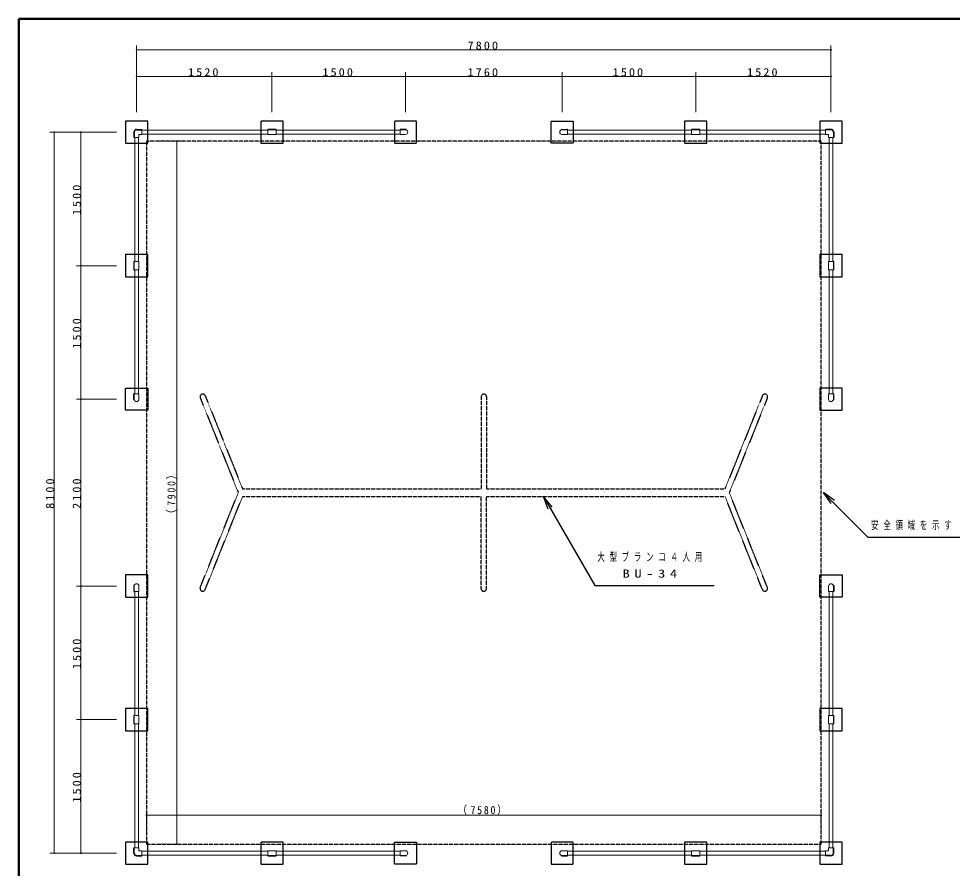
# Model space of a CAD drawing. Units: millimetres at full size. Extents: x -19540 to 0, y -3090 to 13350.
# Drawn here: x -19250 to -8762, y 3804 to 13350 of the extents above; entities that cross this region are included whole.
import ezdxf

# ---------------------------------------------------------------- set-up
doc = ezdxf.new("R2010")
doc.units = ezdxf.units.MM
doc.linetypes.add('USER3', pattern=[8, 3, -1, 1, -1, 1, -1])
doc.linetypes.add('USER4', pattern=[8, 5, -3])
for name, color, linetype, lineweight in [('A3図枠', 7, 'Continuous', 25), ('線', 2, 'Continuous', 25), ('補助', 2, 'Continuous', 13)]:
    doc.layers.add(name, color=color, linetype=linetype, lineweight=lineweight)
doc.styles.add('ＭＳ ゴシック', font='')
doc.styles.get('ＭＳ ゴシック').set_extended_font_data('MS Gothic')

# ---------------------------------------------------------------- blocks, each defined once
blk = doc.blocks.new('dimension_origin')
at = {"color": 0, "linetype": 'Continuous', "lineweight": -2}
blk.add_circle((0, 0), 1.25, dxfattribs=at)

msp = doc.modelspace()

# ---------------------------------------------------------------- linework, layer by layer
at = {"layer": 'A3図枠', "lineweight": 50}
for p, q in [((-19250, 13350), (-19250, 0)), ((0, 13350), (-19250, 13350))]:
    msp.add_line(p, q, dxfattribs=at)
at = {"layer": '線'}
for p, q in [((-17955.5, 12075), (-17955.5, 12017)), ((-17951.5, 12075), (-17951.5, 12015)), ((-17925, 12105.5), (-17867, 12105.5)), ((-17925, 12101.5), (-17865, 12101.5)), ((-16361, 12105.5), (-16449, 12105.5)), ((-14900, 12105.5), (-14963, 12105.5)), ((-14898, 12103.5), (-14898, 12100.559)), ((-13152, 12103.5), (-13152, 12100.559)), ((-13150, 12105.5), (-13087, 12105.5)), ((-11601, 12105.5), (-11689, 12105.5)), ((-10125, 12101.5), (-10185, 12101.5)), ((-10125, 12105.5), (-10183, 12105.5)), ((-10098.5, 12075), (-10098.5, 12015)), ((-10094.5, 12075), (-10094.5, 12017)), ((-17955.5, 10619), (-17955.5, 10531)), ((-10094.5, 10531), (-10094.5, 10619)), ((-17955.5, 9070), (-17955.5, 9133)), ((-10094.5, 9070), (-10094.5, 9133)), ((-17953.5, 9068), (-17950.559, 9068)), ((-10096.5, 9068), (-10099.441, 9068)), ((-17955.5, 6980), (-17955.5, 6917)), ((-17953.5, 6982), (-17950.559, 6982)), ((-10096.5, 6982), (-10099.441, 6982)), ((-10094.5, 6980), (-10094.5, 6917)), ((-17955.5, 5519), (-17955.5, 5431)), ((-10094.5, 5431), (-10094.5, 5519)), ((-17955.5, 3975), (-17955.5, 4033)), ((-17951.5, 3975), (-17951.5, 4035)), ((-10098.5, 3975), (-10098.5, 4035)), ((-10094.5, 3975), (-10094.5, 4033)), ((-17925, 3948.5), (-17865, 3948.5)), ((-17925, 3944.5), (-17867, 3944.5)), ((-16449, 3944.5), (-16361, 3944.5)), ((-14900, 3944.5), (-14963, 3944.5)), ((-14898, 3946.5), (-14898, 3949.441)), ((-13152, 3946.5), (-13152, 3949.441)), ((-13150, 3944.5), (-13087, 3944.5)), ((-11689, 3944.5), (-11601, 3944.5)), ((-10125, 3948.5), (-10185, 3948.5)), ((-10125, 3944.5), (-10183, 3944.5))]:
    msp.add_line(p, q, dxfattribs=at)
at = {"layer": '線', "color": 7, "lineweight": 13}
for p, q in [((-17865, 12103.5), (-17865, 12050.5)), ((-17865, 12096.35), (-16451, 12096.35)), ((-16451, 12103.5), (-16451, 12050.5)), ((-16361, 12101.5), (-16449, 12101.5)), ((-16359, 12103.5), (-16359, 12050.5)), ((-16359, 12096.35), (-14965, 12096.35)), ((-14965, 12103.5), (-14965, 12050.5)), ((-14905, 12101.5), (-14965, 12101.5)), ((-13145, 12101.5), (-13085, 12101.5)), ((-13085, 12103.5), (-13085, 12050.5)), ((-11691, 12096.35), (-13085, 12096.35)), ((-11691, 12103.5), (-11691, 12050.5)), ((-11601, 12101.5), (-11689, 12101.5)), ((-11599, 12103.5), (-11599, 12050.5)), ((-10185, 12096.35), (-11599, 12096.35)), ((-10185, 12103.5), (-10185, 12050.5)), ((-17953.5, 12015), (-17900.5, 12015)), ((-17946.35, 10621), (-17946.35, 12015)), ((-17903.65, 10621), (-17903.65, 12015)), ((-17898.5, 12046.5), (-17898.5, 12017)), ((-17896.5, 12048.5), (-17867, 12048.5)), ((-17865, 12053.65), (-16451, 12053.65)), ((-16361, 12048.5), (-16449, 12048.5)), ((-16359, 12053.65), (-14965, 12053.65)), ((-14905, 12048.5), (-14963, 12048.5)), ((-13145, 12048.5), (-13087, 12048.5)), ((-11691, 12053.65), (-13085, 12053.65)), ((-11601, 12048.5), (-11689, 12048.5)), ((-10185, 12053.65), (-11599, 12053.65)), ((-10153.5, 12048.5), (-10183, 12048.5)), ((-10151.5, 12046.5), (-10151.5, 12017)), ((-10096.5, 12015), (-10149.5, 12015)), ((-10146.35, 10621), (-10146.35, 12015)), ((-10103.65, 10621), (-10103.65, 12015)), ((-17953.5, 10621), (-17900.5, 10621)), ((-17951.5, 10619), (-17951.5, 10531)), ((-17898.5, 10619), (-17898.5, 10531)), ((-10151.5, 10531), (-10151.5, 10619)), ((-10096.5, 10621), (-10149.5, 10621)), ((-10098.5, 10531), (-10098.5, 10619)), ((-17953.5, 10529), (-17900.5, 10529)), ((-17946.35, 9135), (-17946.35, 10529)), ((-17903.65, 9135), (-17903.65, 10529)), ((-10096.5, 10529), (-10149.5, 10529)), ((-10146.35, 9135), (-10146.35, 10529)), ((-10103.65, 9135), (-10103.65, 10529)), ((-17953.5, 9135), (-17900.5, 9135)), ((-17951.5, 9075), (-17951.5, 9135)), ((-17898.5, 9075), (-17898.5, 9133)), ((-10151.5, 9075), (-10151.5, 9133)), ((-10096.5, 9135), (-10149.5, 9135)), ((-10098.5, 9075), (-10098.5, 9135)), ((-17951.5, 6975), (-17951.5, 6915)), ((-17898.5, 6975), (-17898.5, 6917)), ((-10151.5, 6975), (-10151.5, 6917)), ((-10098.5, 6975), (-10098.5, 6915)), ((-17953.5, 6915), (-17900.5, 6915)), ((-17946.35, 6915), (-17946.35, 5521)), ((-17903.65, 6915), (-17903.65, 5521)), ((-10096.5, 6915), (-10149.5, 6915)), ((-10146.35, 6915), (-10146.35, 5521)), ((-10103.65, 6915), (-10103.65, 5521)), ((-17953.5, 5521), (-17900.5, 5521)), ((-17951.5, 5519), (-17951.5, 5431)), ((-17898.5, 5519), (-17898.5, 5431)), ((-10151.5, 5431), (-10151.5, 5519)), ((-10096.5, 5521), (-10149.5, 5521)), ((-10098.5, 5431), (-10098.5, 5519)), ((-17953.5, 5429), (-17900.5, 5429)), ((-17946.35, 5429), (-17946.35, 4035)), ((-17903.65, 5429), (-17903.65, 4035)), ((-10096.5, 5429), (-10149.5, 5429)), ((-10146.35, 5429), (-10146.35, 4035)), ((-10103.65, 5429), (-10103.65, 4035)), ((-17953.5, 4035), (-17900.5, 4035)), ((-17898.5, 4003.5), (-17898.5, 4033)), ((-17896.5, 4001.5), (-17867, 4001.5)), ((-17865, 3946.5), (-17865, 3999.5)), ((-17865, 3996.35), (-16451, 3996.35)), ((-16451, 3946.5), (-16451, 3999.5)), ((-16449, 4001.5), (-16361, 4001.5)), ((-16359, 3946.5), (-16359, 3999.5)), ((-16359, 3996.35), (-14965, 3996.35)), ((-14965, 3946.5), (-14965, 3999.5)), ((-14905, 4001.5), (-14963, 4001.5)), ((-13145, 4001.5), (-13087, 4001.5)), ((-13085, 3946.5), (-13085, 3999.5)), ((-11691, 3996.35), (-13085, 3996.35)), ((-11691, 3946.5), (-11691, 3999.5)), ((-11689, 4001.5), (-11601, 4001.5)), ((-11599, 3946.5), (-11599, 3999.5)), ((-10185, 3996.35), (-11599, 3996.35)), ((-10185, 3946.5), (-10185, 3999.5)), ((-10153.5, 4001.5), (-10183, 4001.5)), ((-10151.5, 4003.5), (-10151.5, 4033)), ((-10096.5, 4035), (-10149.5, 4035)), ((-17865, 3953.65), (-16451, 3953.65)), ((-16449, 3948.5), (-16361, 3948.5)), ((-16359, 3953.65), (-14965, 3953.65)), ((-14905, 3948.5), (-14965, 3948.5)), ((-13145, 3948.5), (-13085, 3948.5)), ((-11691, 3953.65), (-13085, 3953.65)), ((-11689, 3948.5), (-11601, 3948.5)), ((-10185, 3953.65), (-11599, 3953.65))]:
    msp.add_line(p, q, dxfattribs=at)
at = {"layer": '線', "linetype": 'USER3'}
for p, q in [((-17210.519, 9090.388), (-16782.707, 8025)), ((-17154.376, 9112.933), (-16735.401, 8069.55)), ((-14055.25, 9101.661), (-14055.25, 8069.55)), ((-13994.75, 9101.661), (-13994.75, 8069.55)), ((-10895.624, 9112.933), (-11314.599, 8069.55)), ((-10839.481, 9090.388), (-11267.293, 8025)), ((-17210.519, 6959.612), (-16782.707, 8025)), ((-17154.376, 6937.067), (-16735.401, 7980.45)), ((-16735.401, 8069.55), (-14055.25, 8069.55)), ((-16735.401, 7980.45), (-14055.25, 7980.45)), ((-14055.25, 6948.339), (-14055.25, 7980.45)), ((-13994.75, 8069.55), (-11314.599, 8069.55)), ((-13994.75, 7980.45), (-11314.599, 7980.45)), ((-13994.75, 6948.339), (-13994.75, 7980.45)), ((-10895.624, 6937.067), (-11314.599, 7980.45)), ((-10839.481, 6959.612), (-11267.293, 8025))]:
    msp.add_line(p, q, dxfattribs=at)
at = {"layer": '線', "color": 4, "linetype": 'USER4'}
for points in [[(-18050, 11950), (-17800, 11950), (-17800, 12200), (-18050, 12200)], [(-16530, 11950), (-16280, 11950), (-16280, 12200), (-16530, 12200)], [(-15030, 11950), (-14780, 11950), (-14780, 12200), (-15030, 12200)], [(-13270, 12200), (-13020, 12200), (-13020, 11950), (-13270, 11950)], [(-11770, 11950), (-11520, 11950), (-11520, 12200), (-11770, 12200)], [(-10250, 11950), (-10000, 11950), (-10000, 12200), (-10250, 12200)], [(-18050, 10450), (-17800, 10450), (-17800, 10700), (-18050, 10700)], [(-10250, 10450), (-10000, 10450), (-10000, 10700), (-10250, 10700)], [(-18050, 9200), (-17800, 9200), (-17800, 8950), (-18050, 8950)], [(-10250, 8950), (-10000, 8950), (-10000, 9200), (-10250, 9200)], [(-18050, 6850), (-17800, 6850), (-17800, 7100), (-18050, 7100)], [(-10250, 7100), (-10000, 7100), (-10000, 6850), (-10250, 6850)], [(-18050, 5350), (-17800, 5350), (-17800, 5600), (-18050, 5600)], [(-10250, 5350), (-10000, 5350), (-10000, 5600), (-10250, 5600)], [(-18050, 3850), (-17800, 3850), (-17800, 4100), (-18050, 4100)], [(-16530, 3850), (-16280, 3850), (-16280, 4100), (-16530, 4100)], [(-15030, 4100), (-14780, 4100), (-14780, 3850), (-15030, 3850)], [(-13270, 3850), (-13020, 3850), (-13020, 4100), (-13270, 4100)], [(-11770, 3850), (-11520, 3850), (-11520, 4100), (-11770, 4100)], [(-10250, 3850), (-10000, 3850), (-10000, 4100), (-10250, 4100)]]:
    msp.add_lwpolyline(points, close=True, dxfattribs=at)
at = {"layer": '線', "linetype": 'USER3'}
msp.add_lwpolyline([(-17815, 4075), (-10235, 4075), (-10235, 11975), (-17815, 11975)], close=True, dxfattribs=at)
at = {"layer": '線'}
for centre, radius, start, end in [((-17925, 12075), 30.5, 90, 180), ((-17925, 12075), 26.5, 90, 180), ((-16449, 12103.5), 2, 90, 180), ((-16361, 12103.5), 2, 0, 90), ((-14963, 12103.5), 2, 90, 180), ((-14900, 12103.5), 2, 0, 90), ((-13150, 12103.5), 2, 90, 180), ((-13087, 12103.5), 2, 0, 90), ((-11689, 12103.5), 2, 90, 180), ((-11601, 12103.5), 2, 0, 90), ((-10125, 12075), 30.5, 0, 90), ((-10125, 12075), 26.5, 0, 90), ((-17953.5, 10619), 2, 90, 180), ((-10096.5, 10619), 2, 0, 90), ((-17953.5, 10531), 2, 180, 270), ((-10096.5, 10531), 2, 270, 0), ((-17953.5, 9133), 2, 90, 180), ((-10096.5, 9133), 2, 0, 90), ((-17953.5, 9070), 2, 180, 270), ((-10096.5, 9070), 2, 270, 0), ((-17953.5, 6980), 2, 90, 180), ((-10096.5, 6980), 2, 0, 90), ((-17953.5, 6917), 2, 180, 270), ((-10096.5, 6917), 2, 270, 0), ((-17953.5, 5519), 2, 90, 180), ((-10096.5, 5519), 2, 0, 90), ((-17953.5, 5431), 2, 180, 270), ((-10096.5, 5431), 2, 270, 0), ((-17925, 3975), 30.5, 180, 270), ((-17925, 3975), 26.5, 180, 270), ((-16449, 3946.5), 2, 180, 270), ((-16361, 3946.5), 2, 270, 0), ((-14963, 3946.5), 2, 180, 270), ((-14900, 3946.5), 2, 270, 0), ((-13150, 3946.5), 2, 180, 270), ((-13087, 3946.5), 2, 270, 0), ((-11689, 3946.5), 2, 180, 270), ((-11601, 3946.5), 2, 270, 0), ((-10125, 3975), 30.5, 270, 0), ((-10125, 3975), 26.5, 270, 0)]:
    msp.add_arc(centre, radius, start, end, dxfattribs=at)
at = {"layer": '線', "color": 7, "lineweight": 13}
for centre, radius, start, end in [((-17867, 12103.5), 2, 0, 90), ((-16449, 12099.5), 2, 90, 180), ((-16361, 12099.5), 2, 0, 90), ((-14905, 12075), 26.5, 270, 90), ((-13145, 12075), 26.5, 90, 270), ((-11689, 12099.5), 2, 90, 180), ((-11601, 12099.5), 2, 0, 90), ((-10183, 12103.5), 2, 90, 180), ((-17953.5, 12017), 2, 180, 270), ((-17900.5, 12017), 2, 270, 0), ((-17896.5, 12046.5), 2, 90, 180), ((-17867, 12050.5), 2, 270, 0), ((-16449, 12050.5), 2, 180, 270), ((-16361, 12050.5), 2, 270, 0), ((-14963, 12050.5), 2, 180, 270), ((-13087, 12050.5), 2, 270, 0), ((-11689, 12050.5), 2, 180, 270), ((-11601, 12050.5), 2, 270, 0), ((-10183, 12050.5), 2, 180, 270), ((-10153.5, 12046.5), 2, 0, 90), ((-10149.5, 12017), 2, 180, 270), ((-10096.5, 12017), 2, 270, 0), ((-17949.5, 10619), 2, 90, 180), ((-17900.5, 10619), 2, 0, 90), ((-10149.5, 10619), 2, 90, 180), ((-10100.5, 10619), 2, 0, 90), ((-17949.5, 10531), 2, 180, 270), ((-17900.5, 10531), 2, 270, 0), ((-10149.5, 10531), 2, 180, 270), ((-10100.5, 10531), 2, 270, 0), ((-17900.5, 9133), 2, 0, 90), ((-10149.5, 9133), 2, 90, 180), ((-17925, 9075), 26.5, 180, 0), ((-10125, 9075), 26.5, 180, 0), ((-17925, 6975), 26.5, 0, 180), ((-10125, 6975), 26.5, 0, 180), ((-17900.5, 6917), 2, 270, 0), ((-10149.5, 6917), 2, 180, 270), ((-17949.5, 5519), 2, 90, 180), ((-17900.5, 5519), 2, 0, 90), ((-10149.5, 5519), 2, 90, 180), ((-10100.5, 5519), 2, 0, 90), ((-17949.5, 5431), 2, 180, 270), ((-17900.5, 5431), 2, 270, 0), ((-10149.5, 5431), 2, 180, 270), ((-10100.5, 5431), 2, 270, 0), ((-17953.5, 4033), 2, 90, 180), ((-17900.5, 4033), 2, 0, 90), ((-17896.5, 4003.5), 2, 180, 270), ((-17867, 3999.5), 2, 0, 90), ((-16449, 3999.5), 2, 90, 180), ((-16361, 3999.5), 2, 0, 90), ((-14963, 3999.5), 2, 90, 180), ((-14905, 3975), 26.5, 270, 90), ((-13145, 3975), 26.5, 90, 270), ((-13087, 3999.5), 2, 0, 90), ((-11689, 3999.5), 2, 90, 180), ((-11601, 3999.5), 2, 0, 90), ((-10183, 3999.5), 2, 90, 180), ((-10153.5, 4003.5), 2, 270, 0), ((-10149.5, 4033), 2, 90, 180), ((-10096.5, 4033), 2, 0, 90), ((-17867, 3946.5), 2, 270, 0), ((-16449, 3950.5), 2, 180, 270), ((-16361, 3950.5), 2, 270, 0), ((-11689, 3950.5), 2, 180, 270), ((-11601, 3950.5), 2, 270, 0), ((-10183, 3946.5), 2, 180, 270)]:
    msp.add_arc(centre, radius, start, end, dxfattribs=at)
at = {"layer": '線', "linetype": 'USER3'}
for centre, start, end in [((-17182.448, 9101.661), 21.87817, 201.87817), ((-14025, 9101.661), 0, 180), ((-10867.552, 9101.661), 338.12183, 158.12183), ((-17182.448, 6948.339), 158.12183, 338.12183), ((-14025, 6948.339), 180, 0), ((-10867.552, 6948.339), 201.87817, 21.87817)]:
    msp.add_arc(centre, 30.25, start, end, dxfattribs=at)
at = {"layer": '補助'}
for p, q in [((-17925, 12300), (-17925, 13050)), ((-10125, 12300), (-10125, 13050)), ((-17925, 13000), (-10125, 13000)), ((-17925, 12300), (-17925, 12750)), ((-17925, 12700), (-16405, 12700)), ((-16405, 12300), (-16405, 12750)), ((-16405, 12300), (-16405, 12750)), ((-16405, 12700), (-14905, 12700)), ((-14905, 12300), (-14905, 12750)), ((-14905, 12300), (-14905, 12750)), ((-14905, 12700), (-13145, 12700)), ((-13145, 12300), (-13145, 12750)), ((-13145, 12300), (-13145, 12750)), ((-13145, 12700), (-11645, 12700)), ((-11645, 12300), (-11645, 12750)), ((-11645, 12300), (-11645, 12750)), ((-11645, 12700), (-10125, 12700)), ((-10125, 12300), (-10125, 12750)), ((-18150, 12075), (-18900, 12075)), ((-18850, 3975), (-18850, 12075)), ((-18150, 12075), (-18600, 12075)), ((-18550, 10575), (-18550, 12075)), ((-17675, 11975), (-17425, 11975)), ((-17475, 11975), (-17475, 4075)), ((-18150, 10575), (-18600, 10575)), ((-18150, 10575), (-18600, 10575)), ((-18550, 9075), (-18550, 10575)), ((-18150, 9075), (-18600, 9075)), ((-18150, 9075), (-18600, 9075)), ((-18550, 6975), (-18550, 9075)), ((-18150, 6975), (-18600, 6975)), ((-18150, 6975), (-18600, 6975)), ((-18550, 5475), (-18550, 6975)), ((-18150, 5475), (-18600, 5475)), ((-18150, 5475), (-18600, 5475)), ((-18550, 3975), (-18550, 5475)), ((-17815, 4200), (-17815, 4450)), ((-10235, 4200), (-10235, 4450)), ((-17815, 4400), (-10235, 4400)), ((-17675, 4075), (-17425, 4075)), ((-18150, 3975), (-18900, 3975)), ((-18150, 3975), (-18600, 3975))]:
    msp.add_line(p, q, dxfattribs=at)
at = {"layer": '補助', "lineweight": 25}
for p, q in [((-13301.325, 7838.046), (-13354.675, 7980.45)), ((-13258.024, 7863.046), (-13354.675, 7980.45)), ((-13354.675, 7980.45), (-13279.675, 7850.546)), ((-10121.612, 7901.256), (-10210, 8025)), ((-10086.256, 7936.612), (-10210, 8025)), ((-10210, 8025), (-10103.934, 7918.934)), ((-10103.934, 7918.934), (-9710, 7525)), ((-13279.675, 7850.546), (-12777.324, 6980.45)), ((-9710, 7525), (-9660, 7525)), ((-9660, 7525), (-8561.304, 7525)), ((-12777.324, 6980.45), (-12727.324, 6980.45)), ((-12727.324, 6980.45), (-11436.159, 6980.45))]:
    msp.add_line(p, q, dxfattribs=at)

# ---------------------------------------------------------------- block references
at = {"layer": '補助', "xscale": 3.33, "yscale": 3.33}
for p in [(-17925, 13000), (-17925, 12700), (-16405, 12700), (-14905, 12700), (-13145, 12700), (-11645, 12700), (-17815, 4400)]:
    msp.add_blockref('dimension_origin', p, dxfattribs=at)
for p, rotation in [((-10125, 13000), 180), ((-16405, 12700), 180), ((-14905, 12700), 180), ((-13145, 12700), 180), ((-11645, 12700), 180), ((-10125, 12700), 180), ((-18850, 12075), 270), ((-18550, 12075), 270), ((-17475, 11975), 270), ((-18550, 10575), 90), ((-18550, 10575), 270), ((-18550, 9075), 90), ((-18550, 9075), 270), ((-18550, 6975), 90), ((-18550, 6975), 270), ((-18550, 5475), 90), ((-18550, 5475), 270), ((-10235, 4400), 180), ((-17475, 4075), 90), ((-18850, 3975), 90), ((-18550, 3975), 90)]:
    msp.add_blockref('dimension_origin', p, dxfattribs=dict(at, rotation=rotation))

# ---------------------------------------------------------------- texts
at = {"layer": '補助', "char_height": 91.64, "style": 'ＭＳ ゴシック'}
for s, insert, attachment_point in [('\\T1.33;\\W1.1;7800', (-14025, 13001), 8), ('\\T1.33;\\W1.1;1520', (-17165, 12701), 8), ('\\T1.33;\\W1.1;1500', (-15655, 12701), 8), ('\\T1.33;\\W1.1;1760', (-14025, 12701), 8), ('\\T1.33;\\W1.1;1500', (-12395, 12701), 8), ('\\T1.33;\\W1.1;1520', (-10885, 12701), 8), ('\\T1.64;\\W0.65;安全領域を示す', (-9673.75, 7706.25), 1), ('\\T1.64;\\W0.65;大型ブランコ４人用', (-12133.574, 7349.2), 2), ('\\T1.64;\\W1.3;BU-34', (-12133.574, 7161.7), 2), ('\\T1.33;\\W0.9;（7580）', (-14025, 4401), 8)]:
    msp.add_mtext(s, dxfattribs=dict(at, insert=insert, attachment_point=attachment_point))
at = {"layer": '補助', "char_height": 91.64, "attachment_point": 8, "rotation": 90, "style": 'ＭＳ ゴシック'}
for s, insert in [('\\T1.33;\\W1.1;1500', (-18551, 11325)), ('\\T1.33;\\W1.1;1500', (-18551, 9825)), ('\\T1.33;\\W0.9;（7900）', (-17476, 8025)), ('\\T1.33;\\W1.1;8100', (-18851, 8025)), ('\\T1.33;\\W1.1;2100', (-18551, 8025)), ('\\T1.33;\\W1.1;1500', (-18551, 6225)), ('\\T1.33;\\W1.1;1500', (-18551, 4725))]:
    msp.add_mtext(s, dxfattribs=dict(at, insert=insert))

doc.saveas('drawing.dxf')
